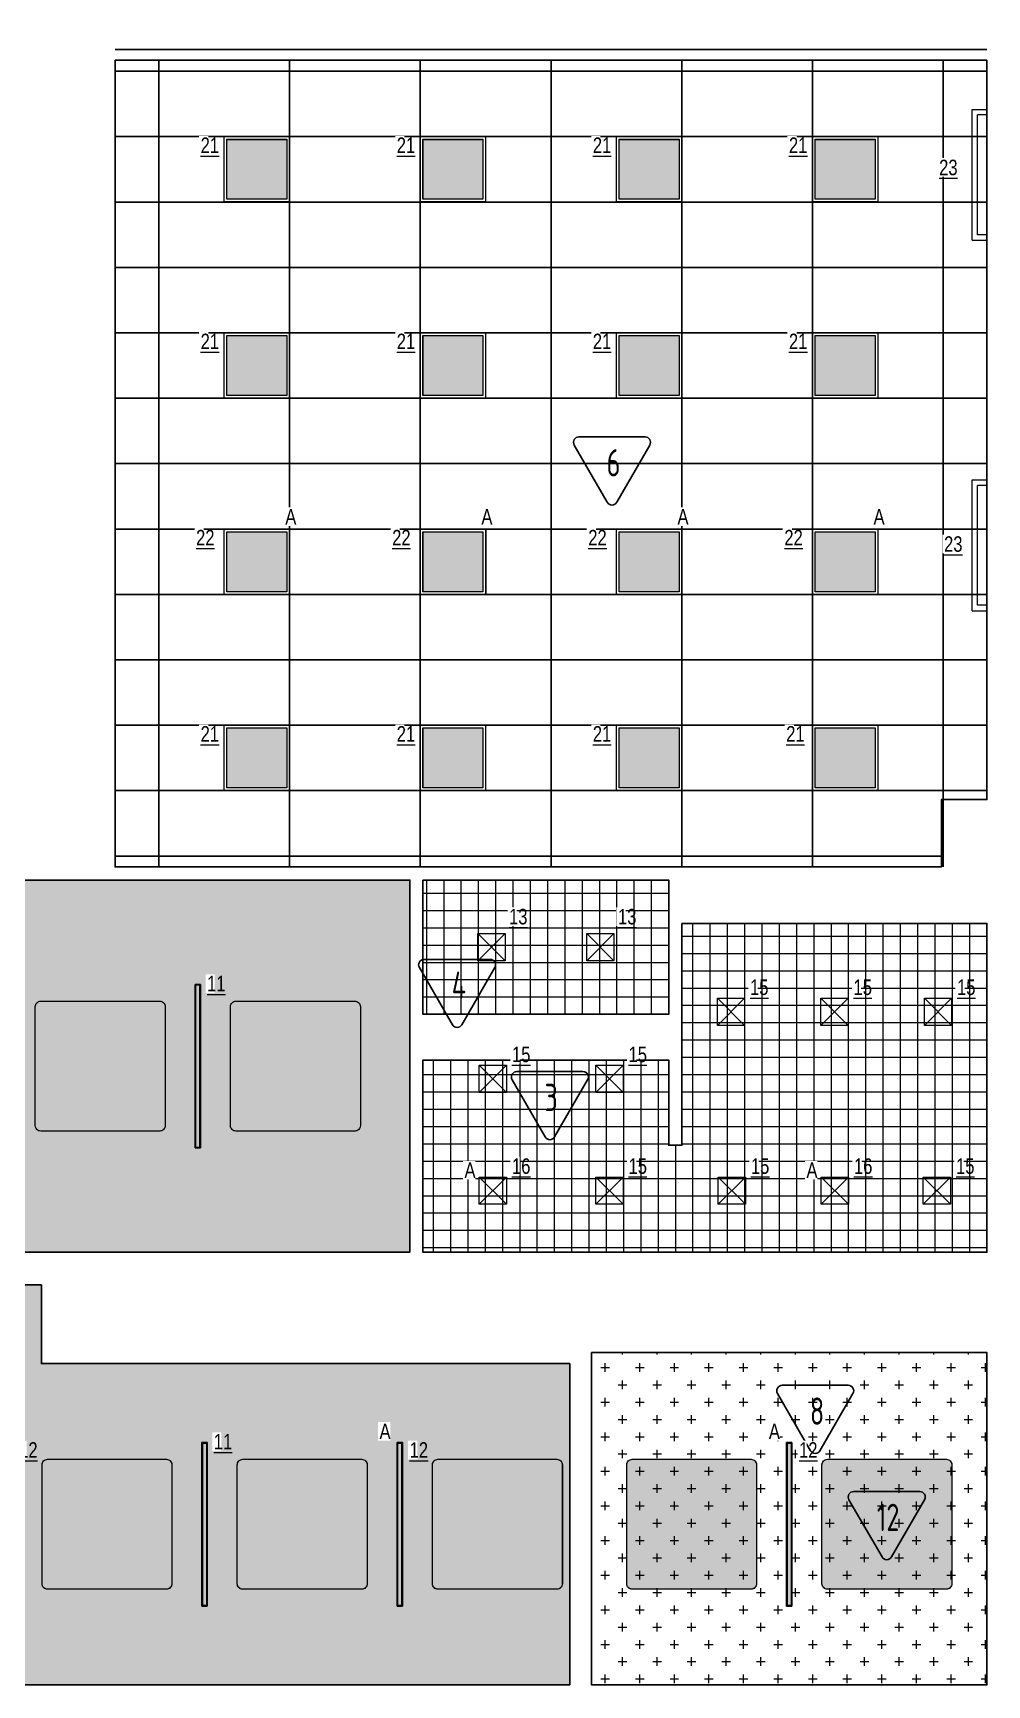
# Model space of a CAD drawing. Header units: millimetres. Extents: x -510890 to 418982, y -118257 to 141350.
# Drawn here: x -169195 to -160439, y 71196 to 86351 of the extents above; entities that cross this region are included whole.
import ezdxf

# ---------------------------------------------------------------- set-up
doc = ezdxf.new("R2010")
doc.units = ezdxf.units.MM
for name, color, linetype, lineweight in [('_ЭОМ_ОБЩ_Освещение_текст тип светильника', 172, 'Continuous', 50), ('_ЭОМ_светильник А', 1, 'Continuous', 35), ('_ЭОМ_светильник Р', 4, 'Continuous', 35), ('АР_Потолки_Штриховка', 252, 'Continuous', 0)]:
    doc.layers.add(name, color=color, linetype=linetype, lineweight=lineweight)
doc.layers.add('X-ref Light', color=250, linetype='Continuous')
doc.layers.add('X-ref Light Emergency', color=249, linetype='Continuous')
for name, color, linetype, lineweight, true_color in [('АР_Потолок_RAL 095 85 40', 7, 'Continuous', 5, 0xddc87a), ('АР_Потолок_RAL 100 70 20', 7, 'Continuous', 5, 0xb3ac85), ('АР_Потолок_Грильято_белый_50х50', 7, 'Continuous', 5, 0x8e00bd), ('АР_Потолок_Грильято_черный_50х50', 7, 'Continuous', 5, 0xfa3e00), ('АР_Потолок_Покраска', 7, 'Continuous', 5, 0x007399), ('АР_Потолок_Текстура дерево', 7, 'Continuous', 5, 0xe7bf8e)]:
    doc.layers.add(name, color=color, linetype=linetype, lineweight=lineweight, true_color=true_color)
doc.layers.get('X-ref Light').off()
doc.styles.add('ISOCPEUR', font='isocpeur.ttf', dxfattribs={"height": 800})
doc.styles.add('ГОСТ', font='cad.shx', dxfattribs={"width": 0.8})

# ---------------------------------------------------------------- blocks, each defined once
blk = doc.blocks.new('40 НА 40 ГРИЛЬЯТО ДЛЯ 50')
at = {"color": 0, "linetype": 'ByBlock', "lineweight": -2, "ltscale": 100}
for points in [[(125, -125), (-125, -125), (-125, 125), (125, 125), (125, -125)], [(125, 125), (-125, -125)], [(-125, 125), (125, -125)]]:
    blk.add_lwpolyline(points, dxfattribs=at)
blk = doc.blocks.new('RVE-PLS5070-1500-P')
at = {"color": 0, "linetype": 'ByBlock', "lineweight": -2, "ltscale": 40}
for points in [[(750, -25), (-750, -25), (-750, 25), (750, 25)], [(745, -20), (-745, -20), (-745, 20), (745, 20)]]:
    blk.add_lwpolyline(points, close=True, dxfattribs=at)
blk = doc.blocks.new('Кососвет')
at = {"color": 0, "linetype": 'ByBlock', "lineweight": -2, "ltscale": 40}
for points in [[(-600, 26), (600, 26), (600, -111)], [(-600, 26), (-600, -111)], [(-600, -111), (-550, -111)], [(-550, -24), (550, -24)], [(-550, -111), (-550, -24)], [(600, -111), (550, -111), (550, -24)]]:
    blk.add_lwpolyline(points, dxfattribs=at)
blk = doc.blocks.new('RVE-SLIM-PRIME-595')
at = {"color": 0, "linetype": 'ByBlock', "lineweight": -2, "ltscale": 40}
for points in [[(300, -300), (-300, -300), (-300, 300), (300, 300)], [(275, -275), (-275, -275), (-275, 275), (275, 275)]]:
    blk.add_lwpolyline(points, close=True, dxfattribs=at)
blk = doc.blocks.new('A$C35e846bc')
at = {"layer": '_ЭОМ_светильник А', "color": 18, "lineweight": 18, "ltscale": 100, "true_color": 0x000000}
blk.add_lwpolyline([(41663, 22945), (41063, 22945), (41063, 23545), (41663, 23545)], close=True, dxfattribs=at)
at = {"layer": '_ЭОМ_светильник Р', "color": 18, "lineweight": 18, "ltscale": 100, "true_color": 0x000000}
blk.add_lwpolyline([(47063, 21145), (46463, 21145), (46463, 21745), (47063, 21745)], close=True, dxfattribs=at)
at = {"layer": 'АР_Потолки_Штриховка', "color": 18, "lineweight": 18, "ltscale": 100, "true_color": 0x000000}
for points in [[(41663, 26545), (41063, 26545), (41063, 27145), (41663, 27145)], [(43463, 26545), (42863, 26545), (42863, 27145), (43463, 27145)], [(45263, 26545), (44663, 26545), (44663, 27145), (45263, 27145)], [(47063, 26545), (46463, 26545), (46463, 27145), (47063, 27145)], [(41638, 26570), (41088, 26570), (41088, 27120), (41638, 27120)], [(43438, 26570), (42888, 26570), (42888, 27120), (43438, 27120)], [(45238, 26570), (44688, 26570), (44688, 27120), (45238, 27120)], [(47038, 26570), (46488, 26570), (46488, 27120), (47038, 27120)], [(41663, 24745), (41063, 24745), (41063, 25345), (41663, 25345)], [(41638, 24770), (41088, 24770), (41088, 25320), (41638, 25320)], [(43463, 24745), (42863, 24745), (42863, 25345), (43463, 25345)], [(43438, 24770), (42888, 24770), (42888, 25320), (43438, 25320)], [(45263, 24745), (44663, 24745), (44663, 25345), (45263, 25345)], [(45238, 24770), (44688, 24770), (44688, 25320), (45238, 25320)], [(47063, 24745), (46463, 24745), (46463, 25345), (47063, 25345)], [(47038, 24770), (46488, 24770), (46488, 25320), (47038, 25320)], [(41638, 22970), (41088, 22970), (41088, 23520), (41638, 23520)], [(43463, 22945), (42863, 22945), (42863, 23545), (43463, 23545)], [(43438, 22970), (42888, 22970), (42888, 23520), (43438, 23520)], [(45263, 22945), (44663, 22945), (44663, 23545), (45263, 23545)], [(45238, 22970), (44688, 22970), (44688, 23520), (45238, 23520)], [(47063, 22945), (46463, 22945), (46463, 23545), (47063, 23545)], [(47038, 22970), (46488, 22970), (46488, 23520), (47038, 23520)], [(41663, 21145), (41063, 21145), (41063, 21745), (41663, 21745)], [(41638, 21170), (41088, 21170), (41088, 21720), (41638, 21720)], [(43463, 21145), (42863, 21145), (42863, 21745), (43463, 21745)], [(43438, 21170), (42888, 21170), (42888, 21720), (43438, 21720)], [(45263, 21145), (44663, 21145), (44663, 21745), (45263, 21745)], [(45238, 21170), (44688, 21170), (44688, 21720), (45238, 21720)], [(47038, 21170), (46488, 21170), (46488, 21720), (47038, 21720)], [(40796, 19367), (40796, 17867), (40846, 17867), (40846, 19367)], [(40801, 19362), (40801, 17872), (40841, 17872), (40841, 19362)], [(40858, 15164), (40858, 13664), (40908, 13664), (40908, 15164)], [(40863, 15159), (40863, 13669), (40903, 13669), (40903, 15159)], [(42650, 15164), (42650, 13664), (42700, 13664), (42700, 15164)], [(42655, 15159), (42655, 13669), (42695, 13669), (42695, 15159)], [(46225, 15164), (46225, 13664), (46275, 13664), (46275, 15164)], [(46225, 15164), (46225, 13664), (46275, 13664), (46275, 15164)], [(46230, 15159), (46230, 13669), (46270, 13669), (46270, 15159)]]:
    blk.add_lwpolyline(points, close=True, dxfattribs=at)
for points in [[(39391, 13868), (39391, 14960, -0.414214), (39441, 15010), (40533, 15010, -0.414214), (40583, 14960), (40583, 13868, -0.414214), (40533, 13818), (39441, 13818, -0.414214)], [(41183, 13868), (41183, 14960, -0.414214), (41233, 15010), (42325, 15010, -0.414214), (42375, 14960), (42375, 13868, -0.414214), (42325, 13818), (41233, 13818, -0.414214)], [(42975, 13868), (42975, 14960, -0.414214), (43025, 15010), (44117, 15010, -0.414214), (44167, 14960), (44167, 13868, -0.414214), (44117, 13818), (43025, 13818, -0.414214)], [(44758, 13868), (44758, 14960, -0.414214), (44808, 15010), (45900, 15010, -0.414214), (45950, 14960), (45950, 13868, -0.414214), (45900, 13818), (44808, 13818, -0.414214)], [(46550, 13868), (46550, 14960, -0.414214), (46600, 15010), (47692, 15010, -0.414214), (47742, 14960), (47742, 13868, -0.414214), (47692, 13818), (46600, 13818, -0.414214)]]:
    blk.add_lwpolyline(points, format="xyb", close=True, dxfattribs=at)
at = {"layer": '_ЭОМ_светильник А', "color": 18, "lineweight": 18, "ltscale": 100, "true_color": 0x000000}
for name, p in [('RVE-SLIM-PRIME-595', (41363, 23245)), ('RVE-SLIM-PRIME-595', (43163, 23245)), ('RVE-SLIM-PRIME-595', (44963, 23245)), ('RVE-SLIM-PRIME-595', (46763, 23245)), ('40 НА 40 ГРИЛЬЯТО ДЛЯ 50', (43529, 17475)), ('40 НА 40 ГРИЛЬЯТО ДЛЯ 50', (46669, 17475))]:
    blk.add_blockref(name, p, dxfattribs=at)
at = {"layer": '_ЭОМ_светильник А', "color": 18, "lineweight": 18, "ltscale": 100, "true_color": 0x000000, "rotation": 270}
for p in [(42675, 14414), (46250, 14414)]:
    blk.add_blockref('RVE-PLS5070-1500-P', p, dxfattribs=at)
at = {"layer": '_ЭОМ_светильник Р', "color": 18, "lineweight": 18, "ltscale": 100, "true_color": 0x000000}
for name, p, rotation in [('Кососвет', (47954, 26795), 89.99999999999999), ('Кососвет', (47954, 23395), 89.99999999999999), ('RVE-PLS5070-1500-P', (40821, 18617), 89.99999999999997), ('RVE-PLS5070-1500-P', (40883, 14414), 89.99999999999997)]:
    blk.add_blockref(name, p, dxfattribs=dict(at, rotation=rotation))
for name, p in [('RVE-SLIM-PRIME-595', (41363, 26845)), ('RVE-SLIM-PRIME-595', (43163, 26845)), ('RVE-SLIM-PRIME-595', (44963, 26845)), ('RVE-SLIM-PRIME-595', (46763, 26845)), ('RVE-SLIM-PRIME-595', (41363, 25045)), ('RVE-SLIM-PRIME-595', (43163, 25045)), ('RVE-SLIM-PRIME-595', (44963, 25045)), ('RVE-SLIM-PRIME-595', (46763, 25045)), ('RVE-SLIM-PRIME-595', (41363, 21445)), ('RVE-SLIM-PRIME-595', (43163, 21445)), ('RVE-SLIM-PRIME-595', (44963, 21445)), ('RVE-SLIM-PRIME-595', (46763, 21445)), ('40 НА 40 ГРИЛЬЯТО ДЛЯ 50', (43516, 19709)), ('40 НА 40 ГРИЛЬЯТО ДЛЯ 50', (44516, 19709)), ('40 НА 40 ГРИЛЬЯТО ДЛЯ 50', (45715, 19116)), ('40 НА 40 ГРИЛЬЯТО ДЛЯ 50', (46665, 19116)), ('40 НА 40 ГРИЛЬЯТО ДЛЯ 50', (47615, 19116)), ('40 НА 40 ГРИЛЬЯТО ДЛЯ 50', (43529, 18500)), ('40 НА 40 ГРИЛЬЯТО ДЛЯ 50', (44600, 18500)), ('40 НА 40 ГРИЛЬЯТО ДЛЯ 50', (44600, 17475)), ('40 НА 40 ГРИЛЬЯТО ДЛЯ 50', (45722, 17475)), ('40 НА 40 ГРИЛЬЯТО ДЛЯ 50', (47605, 17475))]:
    blk.add_blockref(name, p, dxfattribs=at)
at = {"layer": 'X-ref Light Emergency', "color": 18, "linetype": 'ByBlock', "lineweight": 18, "ltscale": 40, "true_color": 0x000000}
for p in [(43516, 19709), (44516, 19709)]:
    blk.add_blockref('40 НА 40 ГРИЛЬЯТО ДЛЯ 50', p, dxfattribs=at)
at = {"layer": '_ЭОМ_ОБЩ_Освещение_текст тип светильника', "color": 18, "lineweight": 18, "ltscale": 40, "true_color": 0x000000, "char_height": 142.2, "width": 55.87, "attachment_point": 1, "style": 'ГОСТ', "bg_fill": 3, "box_fill_scale": 1.1, "bg_fill_color": 256, "bg_fill_transparency": 0}
for s, insert in [('{\\L23}', (47626, 26933)), ('{\\L22}', (40805, 23537)), ('{\\L22}', (42605, 23537)), ('{\\L22}', (44405, 23537)), ('{\\L22}', (46205, 23537)), ('{\\L23}', (47671, 23478))]:
    blk.add_mtext(s, dxfattribs=dict(at, insert=insert))
for s, insert in [('{\\L21}', (40847, 27137)), ('{\\L21}', (42647, 27137)), ('{\\L21}', (44447, 27137)), ('{\\L21}', (46247, 27137)), ('{\\L21}', (40847, 25337)), ('{\\L21}', (42647, 25337)), ('{\\L21}', (44447, 25337)), ('{\\L21}', (46247, 25337)), ('{\\L21}', (40847, 21737)), ('{\\L21}', (42647, 21737)), ('{\\L21}', (44447, 21737)), ('{\\L21}', (46222, 21737)), ('{\\L13}', (43678, 20060)), ('{\\L13}', (44678, 20060)), ('{\\L11}', (40906, 19446)), ('{\\L15}', (45890, 19412)), ('{\\L15}', (46840, 19412)), ('{\\L15}', (47790, 19412)), ('{\\L15}', (43705, 18796)), ('{\\L15}', (44775, 18796)), ('{\\L16}', (43705, 17771)), ('{\\L15}', (44775, 17771)), ('{\\L15}', (45898, 17771)), ('{\\L16}', (46844, 17771)), ('{\\L15}', (47781, 17771)), ('{\\L12}', (39181, 15167, 0)), ('{\\L11}', (40968, 15243)), ('{\\L12}', (42765, 15167, 0)), ('{\\L12}', (46340, 15167, 0))]:
    blk.add_mtext(s, dxfattribs=dict(at, insert=insert))
at = {"layer": '_ЭОМ_светильник А', "color": 18, "lineweight": 18, "ltscale": 100, "true_color": 0x000000, "char_height": 142, "width": 86.04, "attachment_point": 1, "style": 'ГОСТ', "bg_fill": 3, "box_fill_scale": 1.1, "bg_fill_color": 256, "bg_fill_transparency": 0}
for insert in [(41624, 23728), (43424, 23728), (45224, 23728), (47024, 23728), (43269, 17734), (46408, 17734), (42489, 15338), (46063, 15338)]:
    blk.add_mtext('А', dxfattribs=dict(at, insert=insert))

msp = doc.modelspace()

# ---------------------------------------------------------------- hatches: boundary and pattern name
at = {"layer": 'АР_Потолки_Штриховка', "ltscale": 100, "true_color": 0xf8f6b0}
h = msp.add_hatch(color=51, dxfattribs=at)
h.dxf.hatch_style = 1
h.paths.add_polyline_path([(-167415.6, 84825.5), (-166865.6, 84825.5), (-166865.6, 85375.5), (-167415.6, 85375.5)])
h = msp.add_hatch(color=51, dxfattribs=at)
h.dxf.hatch_style = 1
h.paths.add_polyline_path([(-165615.6, 84825.5), (-165065.6, 84825.5), (-165065.6, 85375.5), (-165615.6, 85375.5)])
h = msp.add_hatch(color=51, dxfattribs=at)
h.dxf.hatch_style = 1
h.paths.add_polyline_path([(-163815.6, 84825.5), (-163265.6, 84825.5), (-163265.6, 85375.5), (-163815.6, 85375.5)])
h = msp.add_hatch(color=51, dxfattribs=at)
h.dxf.hatch_style = 1
h.paths.add_polyline_path([(-162015.6, 84825.5), (-161465.6, 84825.5), (-161465.6, 85375.5), (-162015.6, 85375.5)])
h = msp.add_hatch(color=51, dxfattribs=at)
h.dxf.hatch_style = 1
h.paths.add_polyline_path([(-167415.6, 83025.5), (-166865.6, 83025.5), (-166865.6, 83575.5), (-167415.6, 83575.5)])
h = msp.add_hatch(color=51, dxfattribs=at)
h.dxf.hatch_style = 1
h.paths.add_polyline_path([(-165615.6, 83025.5), (-165065.6, 83025.5), (-165065.6, 83575.5), (-165615.6, 83575.5)])
h = msp.add_hatch(color=51, dxfattribs=at)
h.dxf.hatch_style = 1
h.paths.add_polyline_path([(-163815.6, 83025.5), (-163265.6, 83025.5), (-163265.6, 83575.5), (-163815.6, 83575.5)])
h = msp.add_hatch(color=51, dxfattribs=at)
h.dxf.hatch_style = 1
h.paths.add_polyline_path([(-162015.6, 83025.5), (-161465.6, 83025.5), (-161465.6, 83575.5), (-162015.6, 83575.5)])
h = msp.add_hatch(color=51, dxfattribs=at)
h.dxf.hatch_style = 1
h.paths.add_polyline_path([(-167415.5, 81225.5), (-166865.5, 81225.5), (-166865.5, 81775.5), (-167415.5, 81775.5)])
h = msp.add_hatch(color=51, dxfattribs=at)
h.dxf.hatch_style = 1
h.paths.add_polyline_path([(-165615.5, 81225.5), (-165065.5, 81225.5), (-165065.5, 81775.5), (-165615.5, 81775.5)])
h = msp.add_hatch(color=51, dxfattribs=at)
h.dxf.hatch_style = 1
h.paths.add_polyline_path([(-163815.5, 81225.5), (-163265.5, 81225.5), (-163265.5, 81775.5), (-163815.5, 81775.5)])
h = msp.add_hatch(color=51, dxfattribs=at)
h.dxf.hatch_style = 1
h.paths.add_polyline_path([(-162015.5, 81225.5), (-161465.5, 81225.5), (-161465.5, 81775.5), (-162015.5, 81775.5)])
h = msp.add_hatch(color=51, dxfattribs=at)
h.dxf.hatch_style = 1
h.paths.add_polyline_path([(-167415.6, 79425.5), (-166865.6, 79425.5), (-166865.6, 79975.5), (-167415.6, 79975.5)])
h = msp.add_hatch(color=51, dxfattribs=at)
h.dxf.hatch_style = 1
h.paths.add_polyline_path([(-165615.6, 79425.5), (-165065.6, 79425.5), (-165065.6, 79975.5), (-165615.6, 79975.5)])
h = msp.add_hatch(color=51, dxfattribs=at)
h.dxf.hatch_style = 1
h.paths.add_polyline_path([(-163815.6, 79425.5), (-163265.6, 79425.5), (-163265.6, 79975.5), (-163815.6, 79975.5)])
h = msp.add_hatch(color=51, dxfattribs=at)
h.dxf.hatch_style = 1
h.paths.add_polyline_path([(-162015.6, 79425.5), (-161465.6, 79425.5), (-161465.6, 79975.5), (-162015.6, 79975.5)])
h = msp.add_hatch(color=51, dxfattribs=at)
h.dxf.hatch_style = 1
h.paths.add_polyline_path([(-167702.9, 77618), (-167702.9, 76128), (-167662.9, 76128), (-167662.9, 77618)])
h = msp.add_hatch(color=51, dxfattribs=at)
h.dxf.hatch_style = 1
h.paths.add_polyline_path([(-167640.4, 73415.1), (-167640.4, 71925.1), (-167600.4, 71925.1), (-167600.4, 73415.1)])
h = msp.add_hatch(color=51, dxfattribs=at)
h.dxf.hatch_style = 1
h.paths.add_polyline_path([(-165848.4, 73415.1), (-165848.4, 71925.1), (-165808.4, 71925.1), (-165808.4, 73415.1)])
h = msp.add_hatch(color=51, dxfattribs=at)
h.dxf.hatch_style = 1
h.paths.add_polyline_path([(-162273.8, 73415.1), (-162273.8, 71925.1), (-162233.8, 71925.1), (-162233.8, 73415.1)])
at = {"layer": 'АР_Потолок_RAL 095 85 40', "transparency": 33554687}
h = msp.add_hatch(color=256, dxfattribs=at)
h.dxf.hatch_style = 1
h.paths.add_polyline_path([(-164336.4, 73216.1, 0.4142136), (-164386.4, 73266.1), (-165478.4, 73266.1, 0.4142136), (-165528.4, 73216.1), (-165528.4, 72124.1, 0.4142136), (-165478.4, 72074.1), (-164386.4, 72074.1, 0.4142136), (-164336.4, 72124.1)])
at = {"layer": 'АР_Потолок_RAL 100 70 20', "transparency": 33554687}
h = msp.add_hatch(color=256, dxfattribs=at)
h.dxf.hatch_style = 1
h.paths.add_polyline_path([(-167982.9, 77419, 0.4142136), (-168032.9, 77469), (-169124.9, 77469, 0.4142136), (-169174.9, 77419), (-169174.9, 76327, 0.4142136), (-169124.9, 76277), (-168032.9, 76277, 0.4142136), (-167982.9, 76327)])
h = msp.add_hatch(color=256, dxfattribs=at)
h.dxf.hatch_style = 1
h.paths.add_polyline_path([(-167920.4, 73216.1, 0.4142136), (-167970.4, 73266.1), (-169062.4, 73266.1, 0.4142136), (-169112.4, 73216.1), (-169112.4, 72124.1, 0.4142136), (-169062.4, 72074.1), (-167970.4, 72074.1, 0.4142136), (-167920.4, 72124.1)])
h = msp.add_hatch(color=256, dxfattribs=at)
h.dxf.hatch_style = 1
h.paths.add_polyline_path([(-162553.8, 73216.1, 0.4142136), (-162603.8, 73266.1), (-163695.8, 73266.1, 0.4142136), (-163745.8, 73216.1), (-163745.8, 72124.1, 0.4142136), (-163695.8, 72074.1), (-162603.8, 72074.1, 0.4142136), (-162553.8, 72124.1)])
at = {"layer": 'АР_Потолок_Грильято_белый_50х50', "transparency": 33554559}
h = msp.add_hatch(dxfattribs=at)
h.set_pattern_fill('ANSI37', color=256, scale=50, angle=45)
h.set_pattern_definition([(90, (-163359.17, 77348.71), (-158.75, 0), []), (180, (-163359.17, 77348.71), (0, -158.75), [])])
h.paths.add_polyline_path([(-165616.3, 78580.4), (-163359.2, 78580.4), (-163359.2, 77348.7), (-165616.2, 77348.7)])
at = {"layer": 'АР_Потолок_Грильято_черный_50х50', "transparency": 33554559}
h = msp.add_hatch(dxfattribs=at)
h.set_pattern_fill('ANSI37', color=256, scale=50, angle=45)
h.set_pattern_definition([(90, (-160438.85, 78065.68), (-158.75, 0), []), (180, (-160438.85, 78065.68), (0, -158.75), [])])
h.paths.add_polyline_path([(-163239.2, 78181.5), (-160438.9, 78181.5), (-160438.9, 75165.7), (-165616.6, 75165.7), (-165616.3, 76928.5), (-163359.5, 76928.3), (-163359.2, 76146.4), (-163239.2, 76146.4)])
at = {"layer": 'АР_Потолок_Покраска'}
h = msp.add_hatch(dxfattribs=at)
h.set_pattern_fill('CROSS', color=256, scale=25)
h.set_pattern_definition([(0, (-416405.63, 48417.43), (158.75, 158.75), [79.375, -238.125]), (90, (-416365.94, 48377.74), (-158.75, 158.75), [79.375, -238.125])])
h.paths.add_polyline_path([(-186073.9, 86350.7), (-177808.9, 86350.7), (-177808.9, 78580.3), (-165736.3, 78580.3), (-165736.6, 75165.7), (-189341.1, 75165.7), (-189341.4, 78580.3), (-186073.9, 78580.3)])
h = msp.add_hatch(dxfattribs=at)
h.set_pattern_fill('CROSS', color=256, scale=25)
h.set_pattern_definition([(0, (-402865.63, 36211.22), (158.75, 158.75), [79.375, -238.125]), (90, (-402825.94, 36171.53), (-158.75, 158.75), [79.375, -238.125])])
h.paths.add_polyline_path([(-190683.9, 74144.5), (-186228.9, 74144.5), (-186228.9, 74865.7), (-169118.9, 74865.7), (-169118.9, 74144.5), (-164268.9, 74144.5), (-164268.9, 71195.7), (-190683.9, 71195.7)])
h = msp.add_hatch(dxfattribs=at)
h.set_pattern_fill('CROSS', color=256, scale=25)
h.set_pattern_definition([(0, (-395441, 36643.2), (158.75, 158.75), [79.375, -238.125]), (90, (-395401.32, 36603.51), (-158.75, 158.75), [79.375, -238.125])])
h.paths.add_polyline_path([(-164068.9, 74244.5), (-160438.9, 74244.5), (-160438.9, 71195.7), (-164068.9, 71195.7)])
at = {"layer": 'АР_Потолок_Текстура дерево', "transparency": 33554687}
h = msp.add_hatch(color=256, dxfattribs=at)
h.dxf.hatch_style = 1
h.paths.add_polyline_path([(-166190.9, 77419, 0.4142136), (-166240.9, 77469), (-167332.9, 77469, 0.4142136), (-167382.9, 77419), (-167382.9, 76327, 0.4142136), (-167332.9, 76277), (-166240.9, 76277, 0.4142136), (-166190.9, 76327)])
h = msp.add_hatch(color=256, dxfattribs=at)
h.dxf.hatch_style = 1
h.paths.add_polyline_path([(-166128.4, 73216.1, 0.4142136), (-166178.4, 73266.1), (-167270.4, 73266.1, 0.4142136), (-167320.4, 73216.1), (-167320.4, 72124.1, 0.4142136), (-167270.4, 72074.1), (-166178.4, 72074.1, 0.4142136), (-166128.4, 72124.1)])
h = msp.add_hatch(color=256, dxfattribs=at)
h.dxf.hatch_style = 1
h.paths.add_polyline_path([(-160761.8, 73216.1, 0.4142136), (-160811.8, 73266.1), (-161903.8, 73266.1, 0.4142136), (-161953.8, 73216.1), (-161953.8, 72124.1, 0.4142136), (-161903.8, 72074.1), (-160811.8, 72074.1, 0.4142136), (-160761.8, 72124.1)])

# ---------------------------------------------------------------- linework, layer by layer
for points in [[(-186073.9, 86350.7), (-177808.9, 86350.7), (-177808.9, 78580.3), (-165736.3, 78580.3), (-165736.6, 75165.7), (-189341.1, 75165.7), (-189341.4, 78580.3), (-186073.9, 78580.3)], [(-168442.3, 86100.6), (-160438.9, 86100.6), (-160438.9, 79318.5), (-160857.4, 79318.5), (-160857.4, 78700.3), (-168442.3, 78700.3)], [(-165616.3, 78580.4), (-163359.2, 78580.4), (-163359.2, 77348.7), (-165616.2, 77348.7)], [(-163239.2, 78181.5), (-160438.9, 78181.5), (-160438.9, 75165.7), (-165616.6, 75165.7), (-165616.3, 76928.5), (-163359.5, 76928.3), (-163359.2, 76146.4), (-163239.2, 76146.4)], [(-190683.9, 74144.5), (-186228.9, 74144.5), (-186228.9, 74865.7), (-169118.9, 74865.7), (-169118.9, 74144.5), (-164268.9, 74144.5), (-164268.9, 71195.7), (-190683.9, 71195.7)], [(-164068.9, 74244.5), (-160438.9, 74244.5), (-160438.9, 71195.7), (-164068.9, 71195.7)]]:
    msp.add_lwpolyline(points, close=True)
for points in [[(-168442.3, 86200.6), (-160438.9, 86200.7)], [(-168442.3, 86100.6), (-160438.9, 86100.7)], [(-168040.6, 86100.6), (-168040.6, 78700.3)], [(-166840.6, 86100.6), (-166840.6, 78700.3)], [(-165640.6, 86100.6), (-165640.6, 78700.3)], [(-164440.6, 86100.6), (-164440.6, 78700.3)], [(-163240.6, 86100.6), (-163240.6, 78700.3)], [(-162040.6, 86100.6), (-162040.6, 78700.3)], [(-160840.6, 86100.6), (-160840.6, 78700.3)], [(-168442.3, 86000.5), (-160438.9, 86000.5)], [(-168442.3, 85400.5), (-160438.9, 85400.5)], [(-168442.3, 84800.5), (-160438.9, 84800.5)], [(-168442.3, 84200.5), (-160438.9, 84200.5)], [(-168442.3, 83600.5), (-160438.9, 83600.5)], [(-168442.3, 83000.5), (-160438.9, 83000.5)], [(-168442.3, 82400.5), (-160438.8, 82400.5)], [(-168442.3, 81800.5), (-160438.8, 81800.5)], [(-168442.3, 81200.5), (-160438.8, 81200.5)], [(-168442.3, 80600.5), (-160438.8, 80600.5)], [(-168442.3, 80000.5), (-160438.8, 80000.5)], [(-168442.3, 79400.5), (-160438.9, 79400.5)], [(-168442.3, 78800.5), (-160857.4, 78800.5)]]:
    msp.add_lwpolyline(points)
for points in [[(-164183.9, 82645.8), (-163577.7, 82645.8, -0.5773495), (-163534.4, 82570.8), (-163837.5, 82045.8, -0.5773541), (-163924.1, 82045.8), (-164227.2, 82570.8, -0.5773491), (-164183.9, 82645.8, -0.0000017)], [(-165605.9, 77852.2), (-164999.7, 77852.2, -0.5773495), (-164956.4, 77777.2), (-165259.5, 77252.2, -0.5773541), (-165346.1, 77252.2), (-165649.2, 77777.2, -0.5773491), (-165605.9, 77852.2, -0.0000017)], [(-164753.9, 76823), (-164147.7, 76823, -0.5773495), (-164104.4, 76748), (-164407.5, 76223, -0.5773541), (-164494.1, 76223), (-164797.2, 76748, -0.5773491), (-164753.9, 76823, -0.0000017)], [(-162318.3, 73944.9), (-161712.1, 73944.9, -0.5773495), (-161668.8, 73869.9), (-161971.9, 73344.9, -0.5773541), (-162058.5, 73344.9), (-162361.6, 73869.9, -0.5773491), (-162318.3, 73944.9, -0.0000017)], [(-161662.1, 72970), (-161055.9, 72970, -0.5773495), (-161012.6, 72895), (-161315.7, 72370, -0.5773541), (-161402.3, 72370), (-161705.4, 72895, -0.5773491), (-161662.1, 72970, -0.0000017)]]:
    msp.add_lwpolyline(points, format="xyb")
at = {"layer": 'АР_Потолки_Штриховка', "color": 18, "ltscale": 100, "true_color": 0x000000}
for points in [[(-166840.6, 84800.5), (-167440.6, 84800.5), (-167440.6, 85400.5), (-166840.6, 85400.5)], [(-166865.6, 84825.5), (-167415.6, 84825.5), (-167415.6, 85375.5), (-166865.6, 85375.5)], [(-165040.6, 84800.5), (-165640.6, 84800.5), (-165640.6, 85400.5), (-165040.6, 85400.5)], [(-165065.6, 84825.5), (-165615.6, 84825.5), (-165615.6, 85375.5), (-165065.6, 85375.5)], [(-163240.6, 84800.5), (-163840.6, 84800.5), (-163840.6, 85400.5), (-163240.6, 85400.5)], [(-163265.6, 84825.5), (-163815.6, 84825.5), (-163815.6, 85375.5), (-163265.6, 85375.5)], [(-161440.6, 84800.5), (-162040.6, 84800.5), (-162040.6, 85400.5), (-161440.6, 85400.5)], [(-161465.6, 84825.5), (-162015.6, 84825.5), (-162015.6, 85375.5), (-161465.6, 85375.5)], [(-166840.6, 83000.5), (-167440.6, 83000.5), (-167440.6, 83600.5), (-166840.6, 83600.5)], [(-166865.6, 83025.5), (-167415.6, 83025.5), (-167415.6, 83575.5), (-166865.6, 83575.5)], [(-165040.6, 83000.5), (-165640.6, 83000.5), (-165640.6, 83600.5), (-165040.6, 83600.5)], [(-165065.6, 83025.5), (-165615.6, 83025.5), (-165615.6, 83575.5), (-165065.6, 83575.5)], [(-163240.6, 83000.5), (-163840.6, 83000.5), (-163840.6, 83600.5), (-163240.6, 83600.5)], [(-163265.6, 83025.5), (-163815.6, 83025.5), (-163815.6, 83575.5), (-163265.6, 83575.5)], [(-161440.6, 83000.5), (-162040.6, 83000.5), (-162040.6, 83600.5), (-161440.6, 83600.5)], [(-161465.6, 83025.5), (-162015.6, 83025.5), (-162015.6, 83575.5), (-161465.6, 83575.5)], [(-166840.5, 81200.5), (-167440.5, 81200.5), (-167440.5, 81800.5), (-166840.5, 81800.5)], [(-166865.5, 81225.5), (-167415.5, 81225.5), (-167415.5, 81775.5), (-166865.5, 81775.5)], [(-165040.5, 81200.5), (-165640.5, 81200.5), (-165640.5, 81800.5), (-165040.5, 81800.5)], [(-165065.5, 81225.5), (-165615.5, 81225.5), (-165615.5, 81775.5), (-165065.5, 81775.5)], [(-163240.5, 81200.5), (-163840.5, 81200.5), (-163840.5, 81800.5), (-163240.5, 81800.5)], [(-163265.5, 81225.5), (-163815.5, 81225.5), (-163815.5, 81775.5), (-163265.5, 81775.5)], [(-161440.5, 81200.5), (-162040.5, 81200.5), (-162040.5, 81800.5), (-161440.5, 81800.5)], [(-161465.5, 81225.5), (-162015.5, 81225.5), (-162015.5, 81775.5), (-161465.5, 81775.5)], [(-166840.6, 79400.5), (-167440.6, 79400.5), (-167440.6, 80000.5), (-166840.6, 80000.5)], [(-166865.6, 79425.5), (-167415.6, 79425.5), (-167415.6, 79975.5), (-166865.6, 79975.5)], [(-165040.6, 79400.5), (-165640.6, 79400.5), (-165640.6, 80000.5), (-165040.6, 80000.5)], [(-165065.6, 79425.5), (-165615.6, 79425.5), (-165615.6, 79975.5), (-165065.6, 79975.5)], [(-163240.6, 79400.5), (-163840.6, 79400.5), (-163840.6, 80000.5), (-163240.6, 80000.5)], [(-163265.6, 79425.5), (-163815.6, 79425.5), (-163815.6, 79975.5), (-163265.6, 79975.5)], [(-161440.6, 79400.5), (-162040.6, 79400.5), (-162040.6, 80000.5), (-161440.6, 80000.5)], [(-161465.6, 79425.5), (-162015.6, 79425.5), (-162015.6, 79975.5), (-161465.6, 79975.5)], [(-167707.9, 77623), (-167707.9, 76123), (-167657.9, 76123), (-167657.9, 77623)], [(-167702.9, 77618), (-167702.9, 76128), (-167662.9, 76128), (-167662.9, 77618)], [(-167645.4, 73420.1), (-167645.4, 71920.1), (-167595.4, 71920.1), (-167595.4, 73420.1)], [(-167640.4, 73415.1), (-167640.4, 71925.1), (-167600.4, 71925.1), (-167600.4, 73415.1)], [(-165853.4, 73420.1), (-165853.4, 71920.1), (-165803.4, 71920.1), (-165803.4, 73420.1)], [(-165848.4, 73415.1), (-165848.4, 71925.1), (-165808.4, 71925.1), (-165808.4, 73415.1)], [(-162278.8, 73420.1), (-162278.8, 71920.1), (-162228.8, 71920.1), (-162228.8, 73420.1)], [(-162273.8, 73415.1), (-162273.8, 71925.1), (-162233.8, 71925.1), (-162233.8, 73415.1)]]:
    msp.add_lwpolyline(points, close=True, dxfattribs=at)
for points in [[(-169174.9, 76327), (-169174.9, 77419, -0.4142136), (-169124.9, 77469), (-168032.9, 77469, -0.4142136), (-167982.9, 77419), (-167982.9, 76327, -0.4142136), (-168032.9, 76277), (-169124.9, 76277, -0.4142136)], [(-167382.9, 76327), (-167382.9, 77419, -0.4142136), (-167332.9, 77469), (-166240.9, 77469, -0.4142136), (-166190.9, 77419), (-166190.9, 76327, -0.4142136), (-166240.9, 76277), (-167332.9, 76277, -0.4142136)], [(-169112.4, 72124.1), (-169112.4, 73216.1, -0.4142136), (-169062.4, 73266.1), (-167970.4, 73266.1, -0.4142136), (-167920.4, 73216.1), (-167920.4, 72124.1, -0.4142136), (-167970.4, 72074.1), (-169062.4, 72074.1, -0.4142136)], [(-167320.4, 72124.1), (-167320.4, 73216.1, -0.4142136), (-167270.4, 73266.1), (-166178.4, 73266.1, -0.4142136), (-166128.4, 73216.1), (-166128.4, 72124.1, -0.4142136), (-166178.4, 72074.1), (-167270.4, 72074.1, -0.4142136)], [(-165528.4, 72124.1), (-165528.4, 73216.1, -0.4142136), (-165478.4, 73266.1), (-164386.4, 73266.1, -0.4142136), (-164336.4, 73216.1), (-164336.4, 72124.1, -0.4142136), (-164386.4, 72074.1), (-165478.4, 72074.1, -0.4142136)], [(-163745.8, 72124.1), (-163745.8, 73216.1, -0.4142136), (-163695.8, 73266.1), (-162603.8, 73266.1, -0.4142136), (-162553.8, 73216.1), (-162553.8, 72124.1, -0.4142136), (-162603.8, 72074.1), (-163695.8, 72074.1, -0.4142136)], [(-161953.8, 72124.1), (-161953.8, 73216.1, -0.4142136), (-161903.8, 73266.1), (-160811.8, 73266.1, -0.4142136), (-160761.8, 73216.1), (-160761.8, 72124.1, -0.4142136), (-160811.8, 72074.1), (-161903.8, 72074.1, -0.4142136)]]:
    msp.add_lwpolyline(points, format="xyb", close=True, dxfattribs=at)

# ---------------------------------------------------------------- texts
at = {"char_height": 250, "width": 294.334, "attachment_point": 1, "style": 'ISOCPEUR'}
for s, insert in [('{\\W0.7;6}', (-163930.2, 82533.7)), ('{\\W0.7;4}', (-165352.2, 77740.1)), ('{\\W0.7;3}', (-164500.2, 76710.9)), ('{\\W0.7;8}', (-162064.6, 73832.8)), ('{\\W0.7;12}', (-161450, 72858))]:
    msp.add_mtext(s, dxfattribs=dict(at, insert=insert))

# ---------------------------------------------------------------- next in the draw order: block references
at = {"layer": 'X-ref Light', "color": 18, "lineweight": 30, "true_color": 0x000000}
msp.add_blockref('A$C35e846bc', (-208503.8, 58255.7), dxfattribs=at)

doc.saveas('drawing.dxf')
